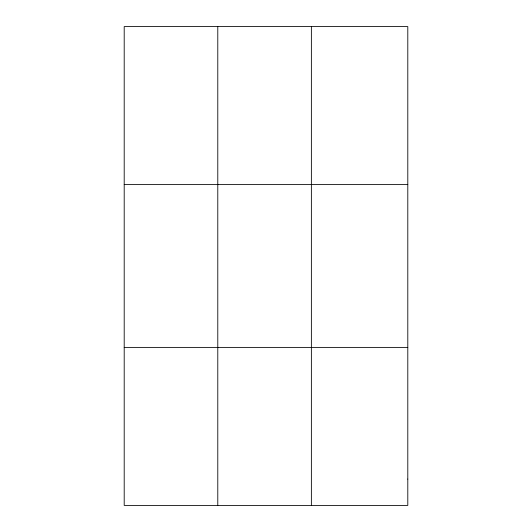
<?xml version="1.0" encoding="UTF-8"?>
<svg xmlns="http://www.w3.org/2000/svg" width="532" height="532" viewBox="0 0 532 532"><rect width="100%" height="100%" fill="white"/><g stroke="black" fill="none" stroke-linecap="round" stroke-linejoin="round"><path stroke-width="0.8" d="M217.788 26.6L217.788 505.4M311.373 26.6L311.373 505.4M124.202 184.604L407.798 184.604M124.202 347.396L407.798 347.396M407.798 479.066L407.798 505.4L124.202 505.4L124.202 26.6L407.798 26.6L407.798 479.066"/></g></svg>
